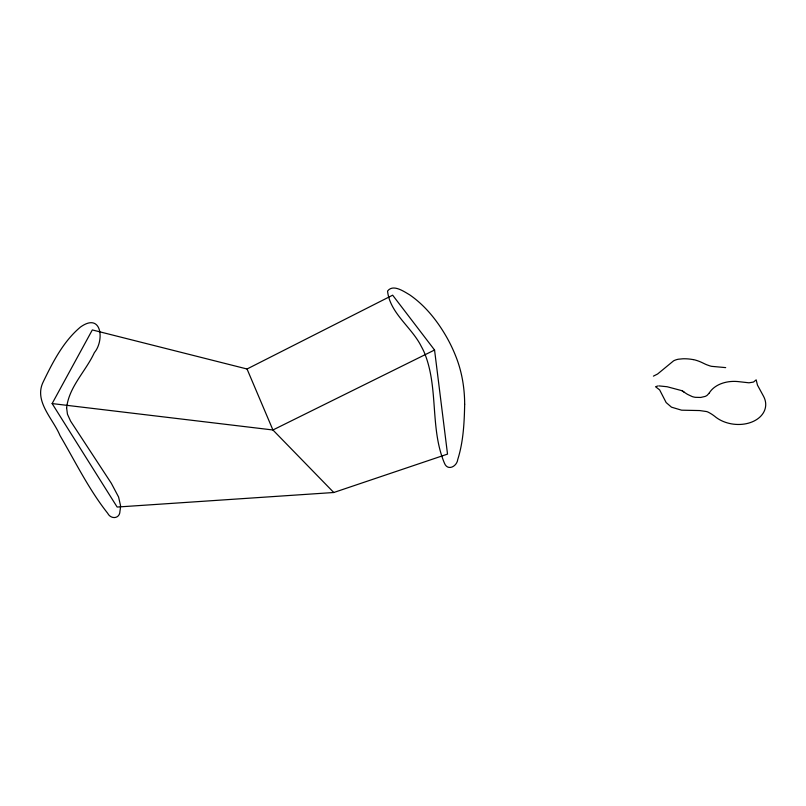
<?xml version="1.0" encoding="UTF-8"?>
<svg xmlns="http://www.w3.org/2000/svg" width="806" height="806" viewBox="0 0 806 806"><rect width="100%" height="100%" fill="white"/><g stroke="black" fill="none" stroke-linecap="round" stroke-linejoin="round"><path stroke-width="1.21" d="M52.138 403.574L92.317 329.936L247.039 368.997L392.653 295.177L434.555 350.016L447.521 454.11L333.765 492.506L117.142 507.045L52.138 403.574L272.922 429.981L434.555 350.016M709.381 392.895L707.194 395.272A10.74 7.808 6.7 0 1 705.169 396.411L700.706 397.449L695.366 397.318A13.571 9.863 6.7 0 1 692.153 396.552L687.649 394.426A43.464 31.575 6.7 0 1 685.11 392.804L683.307 391.565A13.833 10.055 6.7 0 0 682.077 390.799L683.951 391.998M653.414 376.13L657.605 374.004L673.554 360.866A15.516 11.274 6.7 0 1 678.42 359.214L683.014 358.781A34.99 25.429 6.7 0 1 692.112 359.416L693.331 359.637M657.908 385.973L655.53 386.729L659.64 389.903L666.139 402.547L671.479 407.171L681.594 410.183L699.668 410.556L706.691 411.574A9.551 6.942 6.7 0 1 708.131 412.138L709.27 412.732A44.159 32.089 6.7 0 1 712.695 414.828L714.62 416.239A29.5 21.43 6.7 0 0 752.109 421.921A29.5 21.43 6.7 0 0 763.473 396.169L757.449 385.077L756.169 379.858L754.366 381.339A5.35 3.889 6.7 0 1 753.278 382.104L748.955 382.8L739.445 381.742A29.5 21.43 6.7 0 0 709.34 392.875M658.965 385.903L667.136 386.739L681.765 390.638M725.692 367.617L711.627 366.337A21.49 15.606 6.7 0 1 709.582 365.793L706.681 364.745A34.416 25.006 6.7 0 1 704.515 363.778L702.57 362.841A32.905 23.908 6.7 0 0 693.351 359.557M333.765 492.506L272.922 429.981L247.039 368.997M464.669 404.219C464.296 422.757 463.379 441.708 457.748 459.491C456.931 466.553 447.471 471.45 444.368 462.997C429.679 427.815 438.927 387.233 424.097 352.01A109.606 79.633 6.7 0 0 421.377 346.59C411.866 327.296 389.862 313.222 387.555 291.067C393.066 283.742 403.816 291.46 409.66 294.835C425.467 305.736 437.628 321.211 447.018 337.805A231.201 167.991 6.7 0 1 455.43 355.386C461.778 370.841 464.599 387.565 464.669 404.219M66.616 407.896L67.462 414.224L70.596 421.135L111.329 483.308L118.583 497.01L120.497 505.422A51.463 37.388 6.7 0 1 119.983 510.994C119.983 518.863 110.936 519.759 107.591 513.15C88.71 489.272 75.321 461.626 59.956 435.472C53.055 418.626 33.419 401.066 43.383 381.57C52.944 361.854 63.432 341.301 80.509 327.024C101.758 311.862 104.629 340.525 94.383 352.595C85.839 371.203 68.893 386.86 66.616 407.896"/></g></svg>
